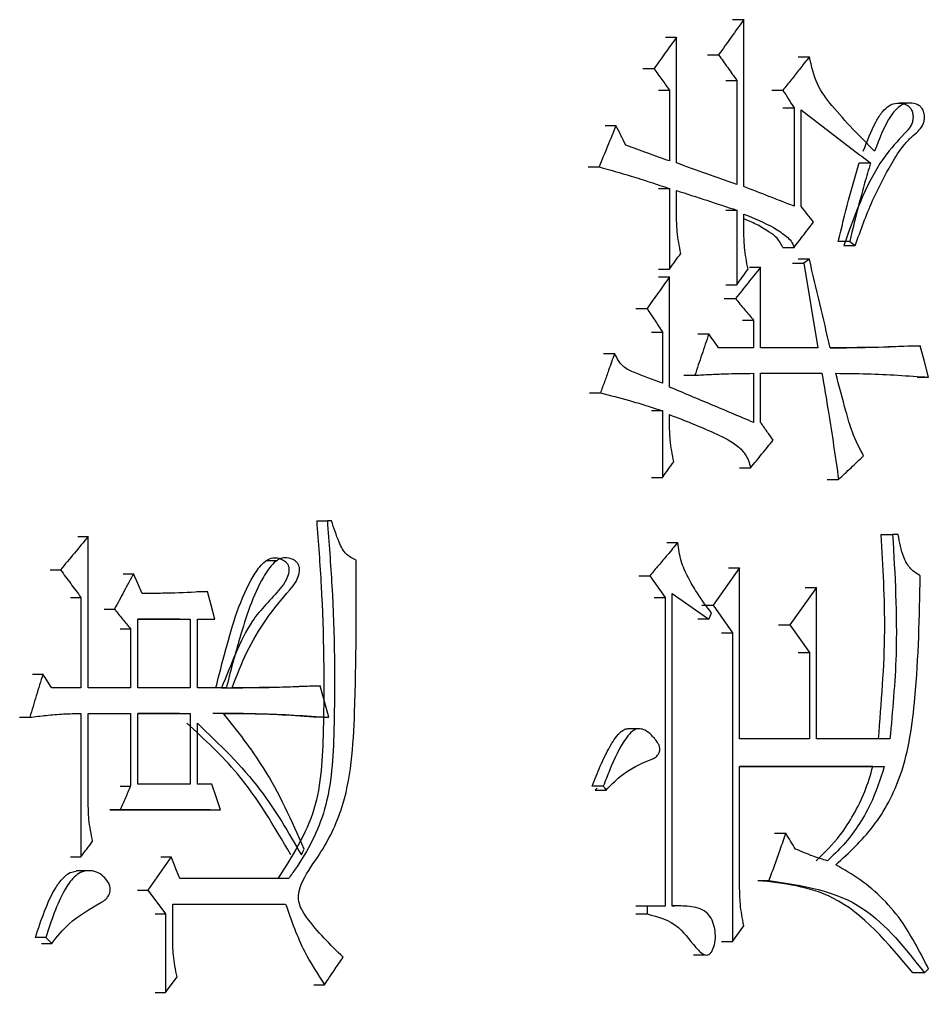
# Model space of a CAD drawing. Header units: millimetres. Extents: x 1953 to 4389, y 564 to 2287.
# Drawn here: x 2982.02 to 2987.02, y 823.84 to 829.2 of the extents above; entities that cross this region are included whole.
import ezdxf

# ---------------------------------------------------------------- set-up
doc = ezdxf.new("R2010")
doc.units = ezdxf.units.MM

msp = doc.modelspace()

# ---------------------------------------------------------------- linework, layer by layer
at = {"color": 7, "linetype": 'Continuous', "lineweight": 25}
for p, q in [((2985.9427, 829.1961), (2986.0042, 829.1961)), ((2986.0042, 828.2767), (2986.0042, 829.1961)), ((2985.5728, 829.0988), (2985.6338, 829.0988)), ((2985.6338, 828.4065), (2985.6338, 829.0988)), ((2985.8042, 829.0014), (2985.8655, 829.0014)), ((2986.3032, 828.9907), (2986.3652, 828.9907)), ((2985.4491, 828.9257), (2985.5099, 828.9257)), ((2985.9043, 828.8608), (2985.9657, 828.8608)), ((2985.9657, 828.8608), (2985.9657, 828.2875)), ((2985.5342, 828.8067), (2985.5951, 828.8067)), ((2985.5951, 828.8067), (2985.5951, 828.4173)), ((2986.1576, 828.8067), (2986.2194, 828.8067)), ((2986.9243, 828.7362), (2986.8612, 828.7362)), ((2986.2189, 828.7094), (2986.2808, 828.7094)), ((2986.2808, 828.7094), (2986.2808, 828.1685)), ((2986.3191, 828.1685), (2986.3191, 828.6985)), ((2985.24, 828.612), (2985.3005, 828.612)), ((2985.1468, 828.3848), (2985.2072, 828.3848)), ((2986.639, 828.4065), (2986.7015, 828.4065)), ((2985.5951, 828.2658), (2985.5951, 827.8223)), ((2985.6338, 828.1252), (2985.6338, 828.255)), ((2985.9043, 828.1468), (2985.9657, 828.1468)), ((2985.9657, 828.1468), (2985.9657, 827.7358)), ((2986.0042, 828.0387), (2986.0042, 828.1252)), ((2986.2186, 827.9413), (2986.2807, 827.9413)), ((2986.587, 827.9738), (2986.5247, 827.9738)), ((2986.587, 827.9738), (2986.6175, 827.9521)), ((2986.3651, 827.8764), (2986.3032, 827.8764)), ((2986.3651, 827.8764), (2986.3345, 827.8548)), ((2986.0349, 827.8331), (2986.0965, 827.8331)), ((2986.0965, 827.3896), (2986.0965, 827.8331)), ((2986.2725, 827.8548), (2986.3345, 827.8548)), ((2985.5342, 827.7791), (2985.5951, 827.7791)), ((2985.5951, 827.1733), (2985.5951, 827.7791)), ((2985.9043, 827.7358), (2985.9657, 827.7358)), ((2985.8966, 827.6601), (2985.958, 827.6601)), ((2985.4105, 827.606), (2985.4712, 827.606)), ((2985.9965, 827.5411), (2986.058, 827.5411)), ((2986.058, 827.5411), (2986.058, 827.3896)), ((2985.4955, 827.4762), (2985.5564, 827.4762)), ((2985.5564, 827.4762), (2985.5564, 827.1949)), ((2985.7503, 827.4654), (2985.8115, 827.4654)), ((2986.9125, 827.4005), (2986.9755, 827.4005)), ((2985.2323, 827.3573), (2985.2928, 827.3573)), ((2986.058, 827.3896), (2985.8655, 827.3896)), ((2986.4111, 827.3896), (2986.0965, 827.3896)), ((2985.6732, 827.2382), (2985.7343, 827.2382)), ((2986.058, 827.249), (2986.058, 826.9786)), ((2986.0965, 827.249), (2986.434, 827.249)), ((2986.0965, 826.9786), (2986.0965, 827.249)), ((2986.372, 827.249), (2986.434, 827.249)), ((2986.9583, 827.2274), (2987.0211, 827.2274)), ((2985.1546, 827.1408), (2985.215, 827.1408)), ((2985.4956, 827.0435), (2985.5564, 827.0435)), ((2985.5564, 827.0435), (2985.5564, 826.6757)), ((2985.5951, 826.9786), (2985.5951, 827.0218)), ((2985.9811, 826.7297), (2986.0426, 826.7297)), ((2985.4956, 826.6757), (2985.5564, 826.6757)), ((2986.4637, 826.6649), (2986.5258, 826.6649)), ((2983.653, 826.4377), (2983.7115, 826.4377)), ((2983.7352, 826.4377), (2983.7115, 826.4377)), ((2982.3382, 826.3511), (2982.395, 826.3512)), ((2982.395, 825.5182), (2982.395, 826.3512)), ((2986.7608, 826.362), (2986.8234, 826.362)), ((2986.8539, 826.362), (2986.8234, 826.362)), ((2985.5806, 826.3188), (2985.6415, 826.3188)), ((2983.4321, 826.2173), (2983.3736, 826.2173)), ((2982.1855, 826.1673), (2982.2422, 826.1673)), ((2985.9811, 826.1781), (2985.8346, 825.9726)), ((2985.9196, 826.1781), (2985.9811, 826.1781)), ((2985.9811, 825.237), (2985.9811, 826.1781)), ((2982.5867, 826.1456), (2982.6439, 826.1456)), ((2985.4259, 826.1348), (2985.4867, 826.1348)), ((2985.4867, 826.1348), (2985.5719, 826.0158)), ((2986.4034, 826.0699), (2986.2578, 825.8644)), ((2986.3414, 826.0699), (2986.4034, 826.0699)), ((2986.4034, 825.237), (2986.4034, 826.0699)), ((2982.3548, 826.0158), (2982.3548, 825.5182)), ((2982.9941, 826.0483), (2983.0517, 826.0483)), ((2985.511, 826.0158), (2985.5719, 826.0158)), ((2985.5719, 826.0158), (2985.5719, 824.3175)), ((2985.6106, 826.0375), (2985.8115, 825.8968)), ((2985.6106, 824.3175), (2985.6106, 826.0375)), ((2982.4826, 825.9509), (2982.5396, 825.9509)), ((2985.7734, 825.9726), (2985.8346, 825.9726)), ((2985.8346, 825.9726), (2985.9426, 825.8211)), ((2982.6679, 825.5182), (2982.6679, 825.8968)), ((2982.6679, 825.8968), (2982.9559, 825.8968)), ((2982.8981, 825.8968), (2982.6679, 825.8968)), ((2982.8984, 825.8968), (2982.9559, 825.8968)), ((2982.9559, 825.8968), (2982.9559, 825.5182)), ((2982.9959, 825.8968), (2983.0916, 825.8968)), ((2982.9959, 825.5182), (2982.9959, 825.8968)), ((2983.0339, 825.8968), (2983.0916, 825.8968)), ((2985.8115, 825.8968), (2985.7503, 825.8968)), ((2985.8115, 825.8968), (2985.8269, 825.9293)), ((2982.5707, 825.8427), (2982.6278, 825.8427)), ((2982.6278, 825.8427), (2982.6278, 825.5182)), ((2986.196, 825.8644), (2986.2578, 825.8644)), ((2986.2578, 825.8644), (2986.3651, 825.713)), ((2985.8812, 825.8211), (2985.9426, 825.8211)), ((2985.9426, 825.8211), (2985.9426, 824.1228)), ((2986.3032, 825.713), (2986.3651, 825.713)), ((2986.3651, 825.713), (2986.3651, 825.237)), ((2982.089, 825.5939), (2982.1455, 825.5939)), ((2982.3548, 825.5182), (2982.1939, 825.5182)), ((2982.6278, 825.5182), (2982.395, 825.5182)), ((2982.9559, 825.5182), (2982.6679, 825.5182)), ((2983.1554, 825.5182), (2982.9959, 825.5182)), ((2983.6135, 825.529), (2983.6719, 825.529)), ((2982.3548, 825.3776), (2982.3549, 824.5879)), ((2982.395, 825.3776), (2982.6278, 825.3776)), ((2982.395, 824.8908), (2982.395, 825.3776)), ((2982.5707, 825.3776), (2982.6278, 825.3776)), ((2982.6278, 825.3776), (2982.6278, 824.9774)), ((2982.6679, 824.9882), (2982.6679, 825.3776)), ((2982.6679, 825.3776), (2982.9559, 825.3776)), ((2982.8981, 825.3776), (2982.6679, 825.3776)), ((2982.8984, 825.3776), (2982.9559, 825.3776)), ((2982.9559, 825.3776), (2982.9559, 824.9882)), ((2982.0165, 825.356), (2982.073, 825.356)), ((2982.9959, 824.9882), (2982.9959, 825.3233)), ((2983.6876, 825.356), (2983.6609, 825.356)), ((2985.426, 825.2929), (2985.365, 825.2929)), ((2986.3651, 825.237), (2985.9811, 825.237)), ((2986.8082, 825.237), (2986.4034, 825.237)), ((2985.9811, 824.4257), (2985.9811, 825.0856)), ((2985.9811, 825.0856), (2986.7777, 825.0856)), ((2986.7149, 825.0856), (2985.9811, 825.0856)), ((2986.7152, 825.0856), (2986.7777, 825.0856)), ((2982.9559, 824.9882), (2982.6679, 824.9882)), ((2983.0757, 824.9882), (2982.9959, 824.9882)), ((2985.1964, 824.9666), (2985.1852, 824.9558)), ((2983.0655, 824.8475), (2982.5144, 824.8475)), ((2982.5146, 824.8475), (2982.5717, 824.8475)), ((2982.5717, 824.8475), (2983.1235, 824.8476)), ((2983.0658, 824.8475), (2983.1235, 824.8476)), ((2986.173, 824.7178), (2986.2348, 824.7178)), ((2982.298, 824.5879), (2982.3549, 824.5879)), ((2982.852, 824.5879), (2982.724, 824.404)), ((2982.7946, 824.5879), (2982.852, 824.5879)), ((2982.3854, 824.5112), (2982.3282, 824.5112)), ((2983.4975, 824.4689), (2982.9, 824.4689)), ((2986.0806, 824.4581), (2986.1426, 824.4581)), ((2982.6667, 824.404), (2982.724, 824.404)), ((2982.724, 824.404), (2982.82, 824.2742)), ((2982.86, 824.3283), (2983.4815, 824.3283)), ((2982.86, 824.1444), (2982.86, 824.3283)), ((2982.86, 824.3283), (2983.423, 824.3283)), ((2983.423, 824.3283), (2983.4816, 824.3283)), ((2985.4712, 824.3175), (2985.4105, 824.3175)), ((2985.4712, 824.3175), (2985.4712, 824.2743)), ((2985.5719, 824.3175), (2985.4712, 824.3175)), ((2985.6451, 824.3187), (2985.6106, 824.3187)), ((2982.7627, 824.2742), (2982.82, 824.2742)), ((2982.82, 824.2742), (2982.82, 823.8415)), ((2985.4105, 824.2743), (2985.4712, 824.2743)), ((2985.9426, 824.1228), (2986.0042, 824.2093)), ((2982.1617, 824.1444), (2982.1051, 824.1444)), ((2982.1617, 824.1444), (2982.1939, 824.112)), ((2982.1371, 824.1119), (2982.1939, 824.1119)), ((2985.8812, 824.1228), (2985.9426, 824.1228)), ((2985.7268, 824.0498), (2985.7883, 824.0498)), ((2986.9983, 823.9497), (2987.0211, 823.9714)), ((2982.82, 823.8415), (2982.884, 823.9281)), ((2986.9983, 823.9497), (2986.9352, 823.9497)), ((2983.6372, 823.8848), (2983.6957, 823.8848))]:
    msp.add_line(p, q, dxfattribs=at)
at = {"color": 7, "linetype": 'Continuous', "lineweight": 25, "flags": 128}
for points in [[(2985.5342, 828.2658), (2985.5513, 828.2658), (2985.5687, 828.2658), (2985.5951, 828.2658)], [(2986.5552, 827.9521), (2986.5706, 827.9521), (2986.5862, 827.9521), (2986.6019, 827.9521), (2986.6175, 827.9521)], [(2985.5342, 827.8223), (2985.5493, 827.8223), (2985.5648, 827.8223), (2985.5951, 827.8223)], [(2986.3345, 827.8548), (2986.3728, 827.6222), (2986.4111, 827.3896)], [(2987.0211, 827.2274), (2986.9983, 827.3139), (2986.9755, 827.4005)], [(2982.6919, 826.0375), (2982.6679, 826.0915), (2982.6439, 826.1456)], [(2982.298, 826.0158), (2982.3263, 826.0158), (2982.3548, 826.0158)], [(2983.0916, 825.8968), (2983.0717, 825.9726), (2983.0517, 826.0483)], [(2983.7194, 825.356), (2983.6956, 825.4425), (2983.6719, 825.529)], [(2983.1235, 824.8476), (2983.0996, 824.9179), (2983.0757, 824.9882)], [(2982.5707, 824.9774), (2982.5848, 824.9774), (2982.5991, 824.9774), (2982.6278, 824.9774)], [(2985.2305, 824.9774), (2985.2093, 824.9774), (2985.1895, 824.9774), (2985.1701, 824.9774)], [(2985.1852, 824.9558), (2985.2065, 824.9558), (2985.2263, 824.9558), (2985.2461, 824.9558)], [(2985.2305, 824.9774), (2985.2352, 824.9709), (2985.2399, 824.9644), (2985.2461, 824.9558)], [(2983.5688, 824.5987), (2983.5767, 824.6149), (2983.5847, 824.6311)], [(2982.9, 824.4689), (2982.8819, 824.5138), (2982.867, 824.5509), (2982.852, 824.5879)], [(2982.7627, 823.8415), (2982.7768, 823.8415), (2982.7912, 823.8415), (2982.82, 823.8415)]]:
    msp.add_lwpolyline(points, dxfattribs=at)
at = {"color": 7, "linetype": 'Continuous', "lineweight": 25}
for points, knots in [([(2986.0042, 829.1961), (2985.9811, 829.1637), (2985.9349, 829.0988), (2985.8886, 829.0339), (2985.8655, 829.0014)], [0, 0, 0, 0, 0.5, 1, 1, 1, 1]), ([(2985.6338, 829.0988), (2985.6131, 829.0699), (2985.5719, 829.0122), (2985.5306, 828.9545), (2985.5099, 828.9257)], [0, 0, 0, 0, 0.5, 1, 1, 1, 1]), ([(2985.8655, 829.0014), (2985.8822, 828.978), (2985.9156, 828.9311), (2985.949, 828.8842), (2985.9657, 828.8608)], [0, 0, 0, 0, 0.499999, 1, 1, 1, 1]), ([(2986.3651, 828.9906), (2986.3464, 828.967), (2986.3127, 828.9245), (2986.2642, 828.8632), (2986.2343, 828.8255), (2986.2194, 828.8067)], [0, 0, 0, 0, 0.386049, 0.693024, 1, 1, 1, 1]), ([(2986.7243, 828.4714), (2986.6444, 828.5514), (2986.5327, 828.6634), (2986.4006, 828.8357), (2986.3771, 828.9386), (2986.3652, 828.9906)], [0, 0, 0, 0, 0.5534418, 0.7739919, 1, 1, 1, 1]), ([(2985.5099, 828.9257), (2985.5241, 828.9059), (2985.5525, 828.8662), (2985.5809, 828.8265), (2985.5951, 828.8067)], [0, 0, 0, 0, 0.4999981, 1, 1, 1, 1]), ([(2986.2194, 828.8067), (2986.2296, 828.7905), (2986.2501, 828.758), (2986.2706, 828.7256), (2986.2808, 828.7094)], [0, 0, 0, 0, 0.5, 1, 1, 1, 1]), ([(2986.6616, 828.4714), (2986.6831, 828.5272), (2986.7128, 828.6043), (2986.7637, 828.6872), (2986.8034, 828.7255), (2986.8471, 828.7387), (2986.8834, 828.7348), (2986.9085, 828.7225), (2986.9237, 828.7066), (2986.9328, 828.6862), (2986.9366, 828.6624), (2986.9347, 828.637), (2986.9241, 828.6082), (2986.8735, 828.5502), (2986.7066, 828.3783), (2986.6202, 828.1355), (2986.5549, 827.9521)], [0, 0, 0, 0, 0.133375, 0.183984, 0.225671, 0.267689, 0.304898, 0.324823, 0.34135, 0.357907, 0.374433, 0.39274, 0.411726, 0.44145, 0.578087, 1, 1, 1, 1]), ([(2986.6175, 827.9521), (2986.6476, 828.036), (2986.7042, 828.194), (2986.8005, 828.3747), (2986.8722, 828.4932), (2986.9247, 828.5477), (2986.9614, 828.5776), (2986.986, 828.6065), (2986.9977, 828.6361), (2986.9999, 828.6632), (2986.9952, 828.6893), (2986.9841, 828.7105), (2986.9656, 828.7267), (2986.9359, 828.7373), (2986.8959, 828.7371), (2986.8506, 828.7145), (2986.784, 828.6304), (2986.7503, 828.5405), (2986.7243, 828.4714)], [0, 0, 0, 0, 0.197358, 0.371625, 0.468384, 0.517135, 0.556849, 0.588366, 0.607485, 0.626642, 0.645535, 0.663735, 0.679959, 0.706516, 0.74747, 0.788159, 0.837188, 1, 1, 1, 1]), ([(2986.3191, 828.6985), (2986.383, 828.6499), (2986.5107, 828.5525), (2986.6379, 828.4551), (2986.7015, 828.4065)], [0, 0, 0, 0, 0.5, 1, 1, 1, 1]), ([(2985.3005, 828.612), (2985.2849, 828.5741), (2985.2539, 828.4984), (2985.2228, 828.4227), (2985.2072, 828.3848)], [0, 0, 0, 0, 0.499999, 1, 1, 1, 1]), ([(2985.3548, 828.5038), (2985.3458, 828.5218), (2985.3277, 828.5579), (2985.3095, 828.594), (2985.3005, 828.612)], [0, 0, 0, 0, 0.499998, 1, 1, 1, 1]), ([(2985.5951, 828.4173), (2985.5551, 828.4317), (2985.4751, 828.4605), (2985.3949, 828.4894), (2985.3548, 828.5038)], [0, 0, 0, 0, 0.499999, 1, 1, 1, 1]), ([(2985.2072, 828.3848), (2985.2661, 828.3685), (2985.3606, 828.3423), (2985.4896, 828.3009), (2985.5599, 828.2775), (2985.5951, 828.2658)], [0, 0, 0, 0, 0.452168, 0.726066, 1, 1, 1, 1]), ([(2985.9657, 828.2875), (2985.9104, 828.3073), (2985.8, 828.347), (2985.6892, 828.3866), (2985.6338, 828.4065)], [0, 0, 0, 0, 0.5000001, 1, 1, 1, 1]), ([(2986.5244, 827.9738), (2986.5424, 828.0499), (2986.5687, 828.1609), (2986.609, 828.3042), (2986.6288, 828.3724), (2986.6388, 828.4065)], [0, 0, 0, 0, 0.52212, 0.761035, 1, 1, 1, 1]), ([(2986.7015, 828.4065), (2986.6906, 828.3692), (2986.6689, 828.2947), (2986.6289, 828.1513), (2986.6034, 828.0435), (2986.587, 827.9738)], [0, 0, 0, 0, 0.260983, 0.521979, 1, 1, 1, 1]), ([(2985.6338, 828.255), (2985.6892, 828.237), (2985.8, 828.2009), (2985.9104, 828.1649), (2985.9657, 828.1468)], [0, 0, 0, 0, 0.4999999, 1, 1, 1, 1]), ([(2986.2808, 828.1685), (2986.2347, 828.1865), (2986.1427, 828.2226), (2986.0503, 828.2586), (2986.0042, 828.2767)], [0, 0, 0, 0, 0.5, 1, 1, 1, 1]), ([(2986.3881, 828.0819), (2986.3766, 828.0964), (2986.3536, 828.1252), (2986.3306, 828.1541), (2986.3191, 828.1685)], [0, 0, 0, 0, 0.500001, 1, 1, 1, 1]), ([(2985.657, 827.9089), (2985.6493, 827.9486), (2985.6355, 828.0198), (2985.6343, 828.0929), (2985.6338, 828.1252)], [0, 0, 0, 0, 0.558835, 1, 1, 1, 1]), ([(2986.0042, 828.1252), (2986.0606, 828.1024), (2986.1421, 828.0694), (2986.2266, 828.0137), (2986.2661, 827.9782), (2986.2758, 827.9537), (2986.2807, 827.9413)], [0, 0, 0, 0, 0.5541785, 0.8003972, 0.8992106, 1, 1, 1, 1]), ([(2986.2186, 827.9413), (2986.2091, 827.9598), (2986.1903, 827.9964), (2986.136, 828.0323), (2986.0758, 828.0692), (2986.0275, 828.0888), (2986.0042, 828.0982)], [0, 0, 0, 0, 0.202373, 0.400807, 0.70993, 1, 1, 1, 1]), ([(2986.0273, 827.8223), (2986.0196, 827.8621), (2986.0059, 827.9332), (2986.0047, 828.0064), (2986.0042, 828.0387)], [0, 0, 0, 0, 0.558835, 1, 1, 1, 1]), ([(2986.2808, 827.9413), (2986.29, 827.9533), (2986.3084, 827.9775), (2986.3442, 828.0243), (2986.3707, 828.0592), (2986.3881, 828.0819)], [0, 0, 0, 0, 0.257094, 0.5141879, 1, 1, 1, 1]), ([(2985.5951, 827.8223), (2985.6054, 827.8368), (2985.626, 827.8656), (2985.6467, 827.8944), (2985.657, 827.9089)], [0, 0, 0, 0, 0.5, 1, 1, 1, 1]), ([(2986.4799, 827.3896), (2986.4608, 827.4708), (2986.4226, 827.633), (2986.3843, 827.7953), (2986.3651, 827.8764)], [0, 0, 0, 0, 0.5, 1, 1, 1, 1]), ([(2986.0965, 827.8331), (2986.0734, 827.8043), (2986.0273, 827.7466), (2985.9811, 827.6889), (2985.958, 827.6601)], [0, 0, 0, 0, 0.5, 1, 1, 1, 1]), ([(2985.9657, 827.7358), (2985.9759, 827.7502), (2985.9965, 827.7791), (2986.017, 827.8079), (2986.0273, 827.8223)], [0, 0, 0, 0, 0.5, 1, 1, 1, 1]), ([(2985.5951, 827.7791), (2985.5745, 827.7502), (2985.5332, 827.6925), (2985.4918, 827.6348), (2985.4712, 827.606)], [0, 0, 0, 0, 0.5, 1, 1, 1, 1]), ([(2985.958, 827.6601), (2985.9746, 827.6402), (2986.008, 827.6006), (2986.0414, 827.5609), (2986.058, 827.5411)], [0, 0, 0, 0, 0.499998, 1, 1, 1, 1]), ([(2985.4712, 827.606), (2985.4854, 827.5843), (2985.5138, 827.5411), (2985.5422, 827.4978), (2985.5564, 827.4762)], [0, 0, 0, 0, 0.4999982, 1, 1, 1, 1]), ([(2985.8115, 827.4654), (2985.7986, 827.4275), (2985.7729, 827.3518), (2985.7471, 827.2761), (2985.7343, 827.2382)], [0, 0, 0, 0, 0.499999, 1, 1, 1, 1]), ([(2985.8655, 827.3896), (2985.8565, 827.4023), (2985.8385, 827.4275), (2985.8205, 827.4527), (2985.8115, 827.4654)], [0, 0, 0, 0, 0.5000006, 1, 1, 1, 1]), ([(2986.9755, 827.4005), (2986.8855, 827.3965), (2986.7932, 827.3924), (2986.6982, 827.3909), (2986.6911, 827.3908), (2986.6841, 827.3907), (2986.6771, 827.3906), (2986.67, 827.3905), (2986.663, 827.3904), (2986.656, 827.3904), (2986.6489, 827.3903), (2986.6396, 827.3902), (2986.6302, 827.3901), (2986.6208, 827.3901), (2986.6138, 827.39), (2986.6067, 827.39), (2986.5997, 827.3899), (2986.5927, 827.3899), (2986.5856, 827.3899), (2986.5786, 827.3898), (2986.5692, 827.3898), (2986.5598, 827.3898), (2986.5504, 827.3897), (2986.5434, 827.3897), (2986.5363, 827.3897), (2986.5293, 827.3897), (2986.5222, 827.3897), (2986.5152, 827.3897), (2986.5081, 827.3897), (2986.5011, 827.3897), (2986.4917, 827.3897), (2986.4846, 827.3896), (2986.4799, 827.3896)], [0, 0, 0, 0, 0.54643, 0.560604, 0.574777, 0.588951, 0.603124, 0.617298, 0.631471, 0.645645, 0.659818, 0.673992, 0.702339, 0.716512, 0.730686, 0.744859, 0.759033, 0.773206, 0.78738, 0.801553, 0.815726, 0.844073, 0.858247, 0.87242, 0.886594, 0.900767, 0.914941, 0.929114, 0.943288, 0.957461, 0.971635, 1, 1, 1, 1]), ([(2986.4799, 827.3898), (2986.5044, 827.3898), (2986.5741, 827.3899), (2986.7184, 827.3918), (2986.838, 827.3971), (2986.9125, 827.4005)], [0, 0, 0, 0, 0.169125, 0.482016, 1, 1, 1, 1]), ([(2985.2927, 827.3572), (2985.2817, 827.3266), (2985.2633, 827.2751), (2985.2373, 827.203), (2985.2224, 827.1616), (2985.215, 827.1408)], [0, 0, 0, 0, 0.425233, 0.712616, 1, 1, 1, 1]), ([(2985.5564, 827.1949), (2985.5033, 827.2137), (2985.4291, 827.2399), (2985.3315, 827.2848), (2985.3058, 827.3329), (2985.2928, 827.3572)], [0, 0, 0, 0, 0.554938, 0.774738, 1, 1, 1, 1]), ([(2985.7343, 827.2382), (2985.7618, 827.2398), (2985.8168, 827.2429), (2985.9248, 827.2474), (2986.0052, 827.2484), (2986.058, 827.249)], [0, 0, 0, 0, 0.254777, 0.50956, 1, 1, 1, 1]), ([(2986.434, 827.249), (2986.4462, 827.1779), (2986.469, 827.0454), (2986.4991, 826.8505), (2986.5169, 826.7268), (2986.5258, 826.6649)], [0, 0, 0, 0, 0.366425, 0.683185, 1, 1, 1, 1]), ([(2986.5105, 827.249), (2986.5681, 827.2485), (2986.6823, 827.2476), (2986.8525, 827.2392), (2986.9649, 827.2313), (2987.0211, 827.2274)], [0, 0, 0, 0, 0.337206, 0.668546, 1, 1, 1, 1]), ([(2986.6631, 826.7945), (2986.6411, 826.8373), (2986.6014, 826.9145), (2986.5576, 827.0711), (2986.529, 827.1794), (2986.5105, 827.249)], [0, 0, 0, 0, 0.308167, 0.555958, 1, 1, 1, 1]), ([(2985.215, 827.1408), (2985.2683, 827.1274), (2985.3522, 827.1062), (2985.4657, 827.072), (2985.5262, 827.053), (2985.5564, 827.0435)], [0, 0, 0, 0, 0.465077, 0.732515, 1, 1, 1, 1]), ([(2986.058, 826.9786), (2985.981, 827.011), (2985.8271, 827.0759), (2985.6724, 827.1408), (2985.5951, 827.1733)], [0, 0, 0, 0, 0.5, 1, 1, 1, 1]), ([(2985.5951, 827.0218), (2985.6771, 826.9899), (2985.802, 826.9412), (2985.9431, 826.8731), (2986.0173, 826.8073), (2986.0341, 826.7559), (2986.0426, 826.7298)], [0, 0, 0, 0, 0.493627, 0.751972, 0.874128, 1, 1, 1, 1]), ([(2985.6183, 826.7622), (2985.6106, 826.802), (2985.5968, 826.8731), (2985.5956, 826.9463), (2985.5951, 826.9786)], [0, 0, 0, 0, 0.558835, 1, 1, 1, 1]), ([(2986.1656, 826.8812), (2986.1541, 826.8975), (2986.1311, 826.9299), (2986.108, 826.9624), (2986.0965, 826.9786)], [0, 0, 0, 0, 0.500002, 1, 1, 1, 1]), ([(2986.0426, 826.7298), (2986.0631, 826.755), (2986.1042, 826.8055), (2986.1452, 826.856), (2986.1656, 826.8812)], [0, 0, 0, 0, 0.5, 1, 1, 1, 1]), ([(2985.5564, 826.6757), (2985.5667, 826.6901), (2985.5874, 826.719), (2985.608, 826.7478), (2985.6183, 826.7622)], [0, 0, 0, 0, 0.5, 1, 1, 1, 1]), ([(2986.5258, 826.6649), (2986.5487, 826.6865), (2986.5945, 826.7297), (2986.6403, 826.7729), (2986.6631, 826.7945)], [0, 0, 0, 0, 0.5, 1, 1, 1, 1]), ([(2983.6527, 826.4377), (2983.6618, 826.3179), (2983.6909, 825.9341), (2983.6971, 825.4091), (2983.6709, 824.8287), (2983.5172, 824.59), (2983.4391, 824.4688)], [0, 0, 0, 0, 0.176057, 0.564128, 0.778612, 1, 1, 1, 1]), ([(2983.7115, 826.4377), (2983.7205, 826.318), (2983.7496, 825.9344), (2983.7571, 825.4068), (2983.7288, 824.8574), (2983.5923, 824.5993), (2983.5105, 824.4865), (2983.4977, 824.4688)], [0, 0, 0, 0, 0.175959, 0.5638, 0.778025, 0.965046, 1, 1, 1, 1]), ([(2983.8697, 826.2214), (2983.8502, 826.2307), (2983.81, 826.2497), (2983.7671, 826.3332), (2983.7474, 826.3978), (2983.7352, 826.4377)], [0, 0, 0, 0, 0.266463, 0.547608, 1, 1, 1, 1]), ([(2982.395, 826.3512), (2982.3696, 826.3205), (2982.3187, 826.2592), (2982.2677, 826.1979), (2982.2422, 826.1673)], [0, 0, 0, 0, 0.5, 1, 1, 1, 1]), ([(2986.7453, 825.237), (2986.7617, 825.4354), (2986.7926, 825.8099), (2986.7708, 826.1854), (2986.7605, 826.362)], [0, 0, 0, 0, 0.529593, 1, 1, 1, 1]), ([(2986.8234, 826.362), (2986.8361, 826.1415), (2986.8577, 825.7655), (2986.8227, 825.3916), (2986.8082, 825.237)], [0, 0, 0, 0, 0.586461, 1, 1, 1, 1]), ([(2986.9755, 826.1348), (2986.957, 826.146), (2986.9194, 826.1687), (2986.8733, 826.2497), (2986.8613, 826.3191), (2986.8539, 826.362)], [0, 0, 0, 0, 0.268929, 0.548046, 1, 1, 1, 1]), ([(2985.6415, 826.3187), (2985.6221, 826.2957), (2985.5867, 826.2535), (2985.535, 826.1922), (2985.5028, 826.154), (2985.4867, 826.1348)], [0, 0, 0, 0, 0.375947, 0.687973, 1, 1, 1, 1]), ([(2985.8269, 825.9293), (2985.7987, 825.9669), (2985.7521, 826.029), (2985.6963, 826.1256), (2985.6539, 826.2152), (2985.6457, 826.2841), (2985.6415, 826.3187)], [0, 0, 0, 0, 0.334836, 0.553745, 0.775373, 1, 1, 1, 1]), ([(2983.0973, 825.5182), (2983.1154, 825.5882), (2983.1699, 825.7987), (2983.2411, 826.0412), (2983.3423, 826.1923), (2983.3839, 826.2272), (2983.419, 826.2362), (2983.451, 826.2307), (2983.4745, 826.2192), (2983.4896, 826.2047), (2983.4974, 826.1899), (2983.5008, 826.1712), (2983.4982, 826.1439), (2983.484, 826.1044), (2983.4154, 826.0164), (2983.2978, 825.9097), (2983.2055, 825.708), (2983.1547, 825.5818), (2983.1291, 825.5182)], [0, 0, 0, 0, 0.123802, 0.372539, 0.424822, 0.44993, 0.475305, 0.497162, 0.516131, 0.527231, 0.536277, 0.545322, 0.558814, 0.581819, 0.616602, 0.762394, 0.880401, 1, 1, 1, 1]), ([(2983.1873, 825.5182), (2983.2127, 825.5852), (2983.2898, 825.7884), (2983.4264, 825.9709), (2983.538, 826.0961), (2983.5542, 826.1352), (2983.5593, 826.1635), (2983.5579, 826.1835), (2983.5515, 826.2001), (2983.5379, 826.2158), (2983.5132, 826.2299), (2983.4807, 826.2364), (2983.4464, 826.2285), (2983.4023, 826.196), (2983.3119, 826.0596), (2983.2356, 825.823), (2983.1794, 825.6147), (2983.1565, 825.5225), (2983.1554, 825.5182)], [0, 0, 0, 0, 0.124011, 0.376469, 0.411268, 0.435219, 0.449017, 0.459493, 0.468415, 0.479424, 0.497392, 0.52431, 0.5464, 0.568413, 0.629489, 0.83774, 0.992414, 1, 1, 1, 1]), ([(2983.7985, 824.0363), (2983.7274, 824.105), (2983.6442, 824.1855), (2983.5694, 824.2973), (2983.5523, 824.3416), (2983.5516, 824.39), (2983.5801, 824.4787), (2983.6825, 824.612), (2983.8366, 824.9078), (2983.8725, 825.486), (2983.8708, 825.9439), (2983.8697, 826.2214)], [0, 0, 0, 0, 0.138481, 0.162101, 0.180201, 0.198515, 0.22064, 0.297298, 0.425038, 0.651637, 1, 1, 1, 1]), ([(2982.2422, 826.1673), (2982.261, 826.142), (2982.2985, 826.0915), (2982.3361, 826.0411), (2982.3548, 826.0158)], [0, 0, 0, 0, 0.499999, 1, 1, 1, 1]), ([(2982.6439, 826.1456), (2982.6265, 826.1132), (2982.5918, 826.0483), (2982.557, 825.9834), (2982.5396, 825.9509)], [0, 0, 0, 0, 0.499999, 1, 1, 1, 1]), ([(2986.5105, 824.5447), (2986.5826, 824.6108), (2986.7276, 824.7436), (2986.8968, 825.0588), (2986.9638, 825.5428), (2986.9711, 825.911), (2986.9755, 826.1348)], [0, 0, 0, 0, 0.1896226, 0.3813011, 0.6238123, 1, 1, 1, 1]), ([(2983.0517, 826.0483), (2982.9918, 826.0448), (2982.9021, 826.0397), (2982.782, 826.038), (2982.722, 826.0376), (2982.6919, 826.0375)], [0, 0, 0, 0, 0.500395, 0.7501856, 1, 1, 1, 1]), ([(2982.5396, 825.9509), (2982.5543, 825.9329), (2982.5837, 825.8968), (2982.6131, 825.8608), (2982.6278, 825.8427)], [0, 0, 0, 0, 0.499998, 1, 1, 1, 1]), ([(2982.1455, 825.5939), (2982.1334, 825.5543), (2982.1093, 825.4749), (2982.0851, 825.3956), (2982.073, 825.356)], [0, 0, 0, 0, 0.499999, 1, 1, 1, 1]), ([(2982.1939, 825.5182), (2982.1858, 825.5308), (2982.1697, 825.5561), (2982.1536, 825.5813), (2982.1455, 825.5939)], [0, 0, 0, 0, 0.500001, 1, 1, 1, 1]), ([(2983.1291, 825.5182), (2983.1917, 825.5186), (2983.3038, 825.5192), (2983.4651, 825.5222), (2983.5638, 825.5268), (2983.6131, 825.529)], [0, 0, 0, 0, 0.386613, 0.693273, 1, 1, 1, 1]), ([(2983.6719, 825.529), (2983.6097, 825.5263), (2983.498, 825.5214), (2983.3364, 825.5189), (2983.237, 825.5185), (2983.1873, 825.5182)], [0, 0, 0, 0, 0.386127, 0.69305, 1, 1, 1, 1]), ([(2982.073, 825.356), (2982.1031, 825.3597), (2982.1651, 825.3673), (2982.2591, 825.3755), (2982.3229, 825.3769), (2982.3548, 825.3776)], [0, 0, 0, 0, 0.321619, 0.660532, 1, 1, 1, 1]), ([(2983.6606, 825.356), (2983.5945, 825.3606), (2983.4653, 825.3696), (2983.2721, 825.3768), (2983.145, 825.3773), (2983.0813, 825.3776)], [0, 0, 0, 0, 0.343426, 0.671619, 1, 1, 1, 1]), ([(2983.1394, 825.3776), (2983.2059, 825.3773), (2983.3362, 825.3768), (2983.5295, 825.3692), (2983.6561, 825.3604), (2983.7194, 825.356)], [0, 0, 0, 0, 0.34298, 0.671401, 1, 1, 1, 1]), ([(2983.5847, 824.6311), (2983.5158, 824.7853), (2983.3938, 825.0583), (2983.2166, 825.2807), (2983.1394, 825.3775)], [0, 0, 0, 0, 0.564488, 1, 1, 1, 1]), ([(2983.5102, 824.5987), (2983.4189, 824.7554), (2983.2574, 825.0323), (2983.0347, 825.2352), (2982.938, 825.3233)], [0, 0, 0, 0, 0.565567, 1, 1, 1, 1]), ([(2982.9959, 825.3233), (2983.1174, 825.2075), (2983.3367, 824.9986), (2983.4973, 824.722), (2983.5688, 824.5987)], [0, 0, 0, 0, 0.554384, 1, 1, 1, 1]), ([(2985.1698, 824.9774), (2985.1841, 825.0139), (2985.216, 825.0954), (2985.2608, 825.1879), (2985.3035, 825.2539), (2985.3311, 825.2818), (2985.3536, 825.2933), (2985.363, 825.2923), (2985.3646, 825.2921)], [0, 0, 0, 0, 0.2969306, 0.6611888, 0.7869911, 0.9138322, 0.9854391, 1, 1, 1, 1]), ([(2985.2461, 824.9558), (2985.2711, 824.9817), (2985.3457, 825.0587), (2985.4432, 825.1055), (2985.5176, 825.1337), (2985.5317, 825.1492), (2985.5397, 825.1653), (2985.5424, 825.1799), (2985.5406, 825.1953), (2985.5276, 825.2237), (2985.5001, 825.2551), (2985.466, 825.2843), (2985.4355, 825.2941), (2985.4114, 825.292), (2985.3846, 825.2762), (2985.3268, 825.2069), (2985.2785, 825.099), (2985.2418, 825.006), (2985.2305, 824.9774)], [0, 0, 0, 0, 0.115812, 0.344661, 0.368828, 0.393191, 0.409898, 0.422378, 0.434924, 0.453159, 0.514674, 0.56658, 0.599651, 0.625811, 0.651928, 0.703899, 0.908913, 1, 1, 1, 1]), ([(2986.4023, 824.5663), (2986.4484, 824.6115), (2986.5249, 824.6864), (2986.6102, 824.8203), (2986.6737, 824.9451), (2986.7011, 825.0385), (2986.7149, 825.0856)], [0, 0, 0, 0, 0.332937, 0.552321, 0.774679, 1, 1, 1, 1]), ([(2986.7777, 825.0856), (2986.7546, 825.014), (2986.7169, 824.8969), (2986.6342, 824.757), (2986.5554, 824.6518), (2986.4948, 824.5947), (2986.4646, 824.5663)], [0, 0, 0, 0, 0.34637, 0.567178, 0.784978, 1, 1, 1, 1]), ([(2982.4192, 824.6745), (2982.4112, 824.7142), (2982.3969, 824.7854), (2982.3956, 824.8585), (2982.395, 824.8908)], [0, 0, 0, 0, 0.558835, 1, 1, 1, 1]), ([(2986.2348, 824.7178), (2986.2239, 824.6871), (2986.2031, 824.6285), (2986.1724, 824.5419), (2986.1525, 824.4861), (2986.1426, 824.4581)], [0, 0, 0, 0, 0.354383, 0.677192, 1, 1, 1, 1]), ([(2986.2885, 824.6312), (2986.2795, 824.6456), (2986.2616, 824.6745), (2986.2437, 824.7033), (2986.2348, 824.7178)], [0, 0, 0, 0, 0.499998, 1, 1, 1, 1]), ([(2982.3549, 824.5879), (2982.3656, 824.6024), (2982.387, 824.6312), (2982.4084, 824.66), (2982.4192, 824.6745)], [0, 0, 0, 0, 0.5, 1, 1, 1, 1]), ([(2986.4646, 824.5663), (2986.4383, 824.5744), (2986.3954, 824.5875), (2986.3371, 824.6109), (2986.3047, 824.6245), (2986.2885, 824.6312)], [0, 0, 0, 0, 0.443144, 0.721519, 1, 1, 1, 1]), ([(2982.1049, 824.1444), (2982.1206, 824.1931), (2982.1514, 824.288), (2982.2012, 824.4002), (2982.2517, 824.4698), (2982.2909, 824.5036), (2982.3175, 824.5073), (2982.3283, 824.5088)], [0, 0, 0, 0, 0.330623, 0.64442, 0.796409, 0.917248, 1, 1, 1, 1]), ([(2982.1939, 824.1119), (2982.2244, 824.1495), (2982.3025, 824.2457), (2982.413, 824.3065), (2982.4874, 824.3493), (2982.5038, 824.3686), (2982.5137, 824.3873), (2982.5177, 824.409), (2982.515, 824.4291), (2982.5027, 824.4549), (2982.4778, 824.483), (2982.4409, 824.508), (2982.3966, 824.515), (2982.3533, 824.5051), (2982.3064, 824.4693), (2982.2553, 824.3943), (2982.2055, 824.2804), (2982.1764, 824.19), (2982.1617, 824.1444)], [0, 0, 0, 0, 0.132576, 0.339199, 0.368942, 0.383766, 0.408891, 0.423884, 0.438973, 0.459319, 0.498147, 0.542368, 0.587069, 0.63299, 0.675109, 0.75468, 0.876186, 1, 1, 1, 1]), ([(2987.0211, 823.9714), (2986.9773, 824.0577), (2986.9057, 824.1989), (2986.7739, 824.3603), (2986.6464, 824.4645), (2986.5557, 824.5181), (2986.5105, 824.5447)], [0, 0, 0, 0, 0.347372, 0.56793, 0.785018, 1, 1, 1, 1]), ([(2986.9352, 823.9497), (2986.7977, 824.114), (2986.5545, 824.4046), (2986.2242, 824.4419), (2986.0806, 824.4581)], [0, 0, 0, 0, 0.5655168, 1, 1, 1, 1]), ([(2986.1426, 824.4581), (2986.3262, 824.431), (2986.6589, 824.382), (2986.8933, 824.0835), (2986.9983, 823.9497)], [0, 0, 0, 0, 0.551895, 1, 1, 1, 1]), ([(2986.0042, 824.2093), (2985.9965, 824.2491), (2985.9828, 824.3202), (2985.9816, 824.3934), (2985.9811, 824.4257)], [0, 0, 0, 0, 0.558835, 1, 1, 1, 1]), ([(2983.4816, 824.3283), (2983.5132, 824.2384), (2983.5693, 824.079), (2983.6573, 823.9438), (2983.6957, 823.8848)], [0, 0, 0, 0, 0.564088, 1, 1, 1, 1]), ([(2985.4712, 824.2743), (2985.533, 824.2578), (2985.6449, 824.2281), (2985.7224, 824.1034), (2985.777, 824.052), (2985.8013, 824.0451), (2985.8185, 824.0547), (2985.8322, 824.073), (2985.845, 824.1061), (2985.8498, 824.1539), (2985.8431, 824.2047), (2985.8265, 824.2515), (2985.7824, 824.3015), (2985.7043, 824.319), (2985.6418, 824.318), (2985.6106, 824.3175)], [0, 0, 0, 0, 0.230315, 0.416653, 0.453363, 0.487574, 0.504133, 0.522235, 0.561764, 0.612067, 0.663426, 0.714082, 0.762172, 0.881162, 1, 1, 1, 1]), ([(2982.884, 823.9281), (2982.8761, 823.9678), (2982.8618, 824.039), (2982.8606, 824.1121), (2982.86, 824.1444)], [0, 0, 0, 0, 0.558835, 1, 1, 1, 1]), ([(2983.6957, 823.8848), (2983.7044, 823.8977), (2983.7219, 823.9235), (2983.7562, 823.974), (2983.7818, 824.0116), (2983.7985, 824.0363)], [0, 0, 0, 0, 0.255269, 0.510539, 1, 1, 1, 1])]:
    msp.add_open_spline(points, degree=3, knots=knots, dxfattribs=at)
msp.add_open_spline([(2982.6278, 824.9774), (2982.6185, 824.9557), (2982.5998, 824.9125), (2982.5811, 824.8692), (2982.5717, 824.8475)], degree=3, dxfattribs=at)

doc.saveas('drawing.dxf')
